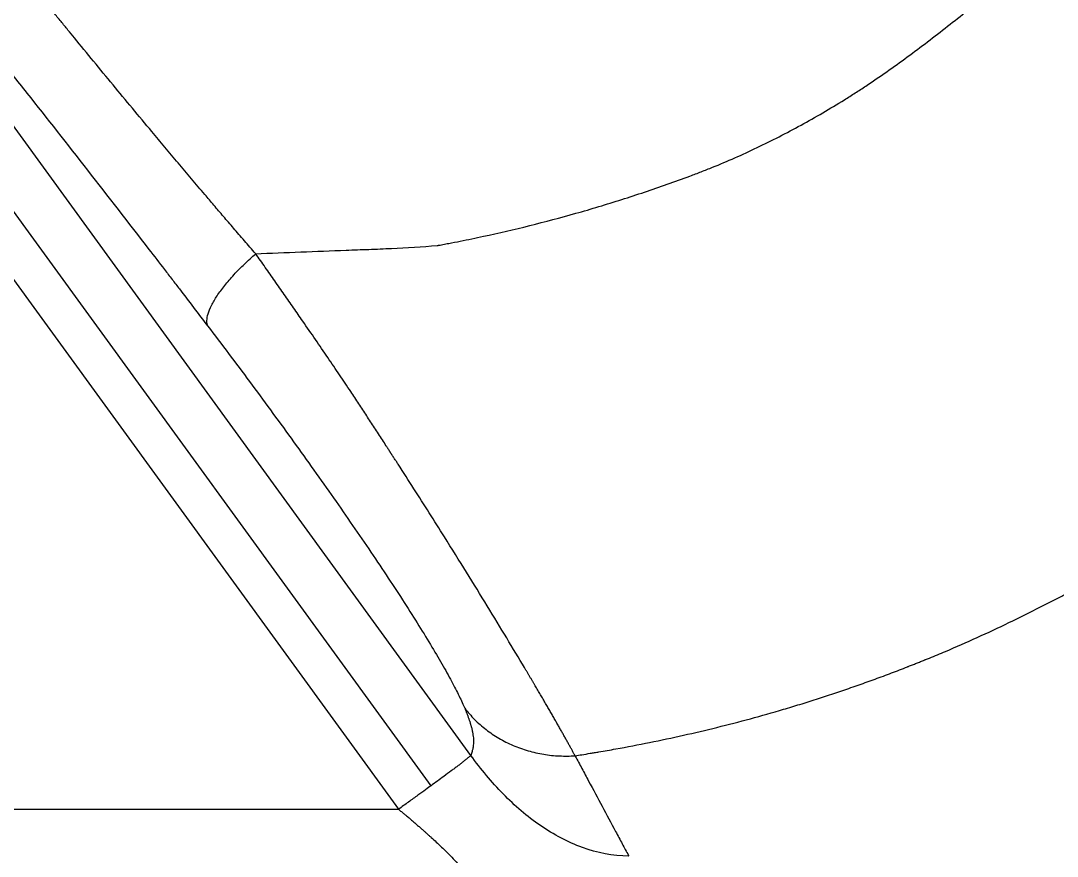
# Model space of a CAD drawing. Extents: x 412 to 492, y 622 to 766.
# Drawn here: x 458.95 to 470.64, y 652.66 to 662.09 of the extents above; entities that cross this region are included whole.
import ezdxf

# ---------------------------------------------------------------- set-up
doc = ezdxf.new("R2010")
doc.units = 0
doc.header["$MEASUREMENT"] = 0
doc.layers.add('1', color=4, linetype='Continuous')
doc.layers.add('GEOMETRY', color=4, linetype='Continuous', lineweight=25)

# ---------------------------------------------------------------- blocks, each defined once
blk = doc.blocks.new('2024 Beam 220V LL')
at = {"layer": 'GEOMETRY'}
for p, q in [((52.076, 11.036), (45.419, 20.198)), ((51.626, 10.694), (44.962, 19.866)), ((44.595, 19.6), (51.259, 10.428)), ((29.129, 10.428), (51.259, 10.428))]:
    blk.add_line(p, q, dxfattribs=at)
for points, knots in [([(51.695, 16.791), (51.696, 16.791), (51.696, 16.791), (51.697, 16.791), (51.698, 16.791), (51.7, 16.792), (51.705, 16.793), (51.714, 16.794), (51.733, 16.798), (51.771, 16.805), (51.847, 16.82), (51.999, 16.849), (52.13, 16.877), (52.391, 16.933), (52.565, 16.973), (52.913, 17.06), (53.087, 17.106), (53.433, 17.204), (53.606, 17.256), (53.949, 17.365), (54.121, 17.423), (54.377, 17.513), (54.462, 17.544), (54.59, 17.592), (54.632, 17.608), (54.717, 17.641), (54.759, 17.657), (54.971, 17.743), (55.138, 17.817), (55.471, 17.976), (55.636, 18.061), (55.965, 18.241), (56.127, 18.336), (56.33, 18.462), (56.37, 18.488), (56.45, 18.539), (56.49, 18.565), (56.61, 18.644), (56.689, 18.698), (56.845, 18.807), (56.923, 18.863), (57.076, 18.976), (57.152, 19.033), (57.379, 19.207), (57.529, 19.325), (57.974, 19.685), (58.266, 19.933), (58.836, 20.446), (59.115, 20.71), (59.457, 21.052), (59.525, 21.12), (59.659, 21.259), (59.726, 21.328), (59.925, 21.537), (60.055, 21.678), (60.44, 22.105), (60.688, 22.395), (61.046, 22.838), (61.164, 22.987), (61.337, 23.213), (61.394, 23.288), (61.507, 23.44), (61.562, 23.517), (61.834, 23.903), (62.035, 24.223), (62.264, 24.637), (62.309, 24.721), (62.375, 24.847), (62.396, 24.889), (62.438, 24.974), (62.459, 25.016), (62.561, 25.228), (62.637, 25.399), (62.724, 25.613), (62.741, 25.656), (62.774, 25.742), (62.791, 25.785), (62.839, 25.914), (62.87, 26), (62.962, 26.258), (63.021, 26.431), (63.187, 26.95), (63.285, 27.297), (63.416, 27.82), (63.457, 27.995), (63.514, 28.257), (63.532, 28.345), (63.559, 28.476), (63.572, 28.542), (63.586, 28.619), (63.593, 28.657), (63.597, 28.677), (63.599, 28.686), (63.6, 28.691), (63.6, 28.693), (63.6, 28.694), (63.6, 28.695), (63.601, 28.695), (63.601, 28.696)], [0, 0, 0, 0, 0.000061, 0.000061, 0.000122, 0.000244, 0.000488, 0.000977, 0.001953, 0.003906, 0.007812, 0.015625, 0.03125, 0.03125, 0.0625, 0.0625, 0.09375, 0.09375, 0.125, 0.125, 0.15625, 0.15625, 0.171875, 0.171875, 0.179687, 0.179687, 0.1875, 0.1875, 0.21875, 0.21875, 0.25, 0.25, 0.28125, 0.28125, 0.289062, 0.289062, 0.296875, 0.296875, 0.3125, 0.3125, 0.328125, 0.328125, 0.34375, 0.34375, 0.375, 0.375, 0.4375, 0.4375, 0.5, 0.5, 0.515625, 0.515625, 0.53125, 0.53125, 0.5625, 0.5625, 0.625, 0.625, 0.65625, 0.65625, 0.671875, 0.671875, 0.6875, 0.6875, 0.75, 0.75, 0.765625, 0.765625, 0.773437, 0.773437, 0.78125, 0.78125, 0.8125, 0.8125, 0.820312, 0.820312, 0.828125, 0.828125, 0.84375, 0.84375, 0.875, 0.875, 0.9375, 0.9375, 0.96875, 0.96875, 0.984375, 0.984375, 0.992188, 0.996094, 0.998047, 0.999023, 0.999512, 0.999756, 0.999878, 0.999939, 0.999939, 1, 1, 1, 1]), ([(53.251, 11.032), (53.276, 11.036), (53.333, 11.045), (53.399, 11.056), (53.447, 11.064), (53.479, 11.069), (53.567, 11.084), (53.774, 11.12), (54.092, 11.181), (54.473, 11.262), (54.852, 11.351), (55.229, 11.449), (55.541, 11.537), (55.788, 11.612), (56.035, 11.69), (56.28, 11.771), (56.524, 11.857), (56.676, 11.912), (56.797, 11.958), (56.888, 11.992), (56.956, 12.019), (56.997, 12.035), (57.012, 12.041), (57.035, 12.05), (57.061, 12.06), (57.091, 12.072), (57.121, 12.084), (57.151, 12.096), (57.178, 12.107), (57.193, 12.113), (57.208, 12.119), (57.226, 12.126), (57.302, 12.157), (57.489, 12.235), (57.789, 12.366), (58.147, 12.533), (58.424, 12.671), (58.622, 12.772), (58.741, 12.834), (58.938, 12.939), (59.215, 13.091), (59.509, 13.261), (59.744, 13.401), (59.978, 13.545), (60.185, 13.676), (60.366, 13.794), (60.481, 13.869), (60.591, 13.943), (60.676, 14.001), (60.719, 14.03), (60.747, 14.049), (60.782, 14.073), (60.817, 14.097), (60.845, 14.117), (60.866, 14.132), (60.887, 14.147), (60.915, 14.166), (60.95, 14.191), (60.985, 14.216), (61.013, 14.236), (61.055, 14.266), (61.146, 14.331), (61.243, 14.401), (61.325, 14.462), (61.38, 14.503), (61.477, 14.575), (61.668, 14.72), (62.046, 15.015), (62.47, 15.365), (62.883, 15.727), (63.189, 16.005), (63.49, 16.289), (63.786, 16.579), (64.077, 16.875), (64.361, 17.176), (64.64, 17.481), (64.924, 17.806), (65.214, 18.15), (65.484, 18.484), (65.688, 18.746), (65.829, 18.932), (65.919, 19.054), (65.994, 19.156), (66.054, 19.238), (66.099, 19.3), (66.129, 19.342), (66.149, 19.37), (66.173, 19.404), (66.203, 19.446), (66.232, 19.488), (66.257, 19.523), (66.276, 19.551), (66.296, 19.579), (66.32, 19.614), (66.344, 19.649), (66.361, 19.673), (66.37, 19.687), (66.38, 19.701), (66.392, 19.719), (66.478, 19.846), (66.596, 20.023), (66.743, 20.252), (66.888, 20.482), (67.065, 20.772), (67.27, 21.125), (67.434, 21.422), (67.562, 21.661), (67.687, 21.903), (67.837, 22.205), (68.008, 22.569), (68.142, 22.873), (68.221, 23.063), (68.252, 23.139), (68.262, 23.162), (68.27, 23.181), (68.276, 23.196), (68.291, 23.234), (68.311, 23.283), (68.332, 23.337), (68.342, 23.363), (68.348, 23.378), (68.363, 23.416), (68.382, 23.466), (68.406, 23.527), (68.429, 23.587), (68.469, 23.694), (68.525, 23.847), (68.612, 24.092), (68.694, 24.339), (68.762, 24.556), (68.8, 24.68), (68.834, 24.791), (68.871, 24.918), (68.898, 25.015), (68.912, 25.063)], [0, 0, 0, 0, 0.003617, 0.008175, 0.009315, 0.010454, 0.012734, 0.02185, 0.040084, 0.058325, 0.07658, 0.094803, 0.112974, 0.122043, 0.131103, 0.149196, 0.158231, 0.167261, 0.171775, 0.176287, 0.180798, 0.181926, 0.182489, 0.183053, 0.185308, 0.186436, 0.187563, 0.189817, 0.190944, 0.191588, 0.192071, 0.193198, 0.194325, 0.203338, 0.221362, 0.2394, 0.25747, 0.263503, 0.269543, 0.275589, 0.293775, 0.312047, 0.32122, 0.330407, 0.348724, 0.353945, 0.359162, 0.366981, 0.371538, 0.372839, 0.373815, 0.376092, 0.378369, 0.379507, 0.380645, 0.381782, 0.38292, 0.385195, 0.38747, 0.388607, 0.389744, 0.394292, 0.403385, 0.405657, 0.40793, 0.412474, 0.421561, 0.43973, 0.476077, 0.494272, 0.51249, 0.53074, 0.549028, 0.567343, 0.585607, 0.603821, 0.621993, 0.642717, 0.663408, 0.67891, 0.686658, 0.694404, 0.698922, 0.70344, 0.707958, 0.709087, 0.710217, 0.712476, 0.714735, 0.716994, 0.719253, 0.720382, 0.721512, 0.723771, 0.726031, 0.727161, 0.727726, 0.728291, 0.72942, 0.73055, 0.748637, 0.75769, 0.766753, 0.784914, 0.80314, 0.821449, 0.830641, 0.839862, 0.858284, 0.876622, 0.894896, 0.904014, 0.905153, 0.906292, 0.907431, 0.908, 0.908569, 0.913123, 0.9154, 0.916538, 0.917107, 0.917676, 0.922227, 0.924502, 0.926777, 0.931326, 0.940421, 0.949513, 0.967695, 0.976787, 0.981348, 0.98588, 0.992986, 1, 1, 1, 1]), ([(49.648, 16.698), (49.627, 16.723), (49.584, 16.772), (49.521, 16.845), (49.459, 16.916), (49.4, 16.986), (49.342, 17.053), (49.285, 17.119), (49.23, 17.183), (49.177, 17.245), (49.126, 17.306), (49.041, 17.406), (48.924, 17.545), (48.773, 17.723), (48.624, 17.901), (48.378, 18.195), (48.035, 18.608), (47.722, 18.989), (47.528, 19.226), (47.45, 19.322), (47.366, 19.424), (47.278, 19.534), (47.184, 19.649), (47.085, 19.772), (46.981, 19.9), (46.873, 20.036), (46.799, 20.128), (46.761, 20.175)], [0, 0, 0, 0, 0.021156, 0.041817, 0.061982, 0.081652, 0.100825, 0.119503, 0.137685, 0.155371, 0.17256, 0.189254, 0.240091, 0.290853, 0.341541, 0.392152, 0.54301, 0.696129, 0.721921, 0.74971, 0.779495, 0.811272, 0.845042, 0.880802, 0.91855, 0.958284, 1, 1, 1, 1]), ([(46.398, 19.353), (46.508, 19.215), (46.619, 19.076), (46.843, 18.795), (46.955, 18.653), (47.294, 18.225), (47.521, 17.935), (47.98, 17.347), (48.211, 17.049), (48.502, 16.672), (48.56, 16.597), (48.648, 16.483), (48.677, 16.445), (48.733, 16.372), (48.76, 16.336), (48.841, 16.231), (48.894, 16.162), (49, 16.023), (49.053, 15.953), (49.107, 15.883)], [0, 0, 0, 0, 0.125, 0.125, 0.25, 0.25, 0.5, 0.5, 0.75, 0.75, 0.8125, 0.8125, 0.84375, 0.84375, 0.875, 0.875, 0.9375, 0.9375, 1, 1, 1, 1]), ([(49.648, 16.698), (49.986, 16.713), (50.326, 16.726), (50.71, 16.74), (50.753, 16.742), (50.839, 16.745), (50.881, 16.747), (51.01, 16.751), (51.095, 16.755), (51.352, 16.768), (51.524, 16.778), (51.695, 16.791)], [0, 0, 0, 0, 0.5, 0.5, 0.5625, 0.5625, 0.625, 0.625, 0.75, 0.75, 1, 1, 1, 1]), ([(49.107, 15.883), (49.1, 15.9), (49.097, 15.92), (49.098, 15.967), (49.103, 15.993), (49.12, 16.05), (49.133, 16.082), (49.167, 16.15), (49.188, 16.186), (49.238, 16.262), (49.267, 16.301), (49.331, 16.381), (49.366, 16.422), (49.441, 16.503), (49.481, 16.543), (49.563, 16.622), (49.605, 16.661), (49.648, 16.698)], [0, 0, 0, 0, 0.125, 0.125, 0.25, 0.25, 0.375, 0.375, 0.5, 0.5, 0.625, 0.625, 0.75, 0.75, 0.875, 0.875, 1, 1, 1, 1]), ([(53.251, 11.032), (53.248, 11.037), (53.243, 11.047), (53.235, 11.062), (53.226, 11.078), (53.218, 11.094), (53.209, 11.11), (53.2, 11.126), (53.191, 11.143), (53.181, 11.16), (53.172, 11.177), (53.162, 11.195), (53.152, 11.213), (53.142, 11.231), (53.131, 11.25), (53.121, 11.269), (53.11, 11.288), (53.099, 11.308), (53.088, 11.327), (53.076, 11.348), (53.065, 11.368), (53.053, 11.389), (53.041, 11.41), (53.029, 11.431), (53.017, 11.452), (53.004, 11.474), (52.991, 11.497), (52.978, 11.519), (52.965, 11.542), (52.952, 11.565), (52.939, 11.588), (52.925, 11.612), (52.911, 11.635), (52.897, 11.66), (52.883, 11.684), (52.868, 11.709), (52.854, 11.734), (52.839, 11.759), (52.824, 11.785), (52.809, 11.81), (52.793, 11.836), (52.778, 11.863), (52.762, 11.889), (52.746, 11.916), (52.73, 11.943), (52.714, 11.971), (52.697, 11.999), (52.623, 12.124), (52.483, 12.357), (52.264, 12.719), (52.028, 13.102), (51.807, 13.456), (51.607, 13.773), (51.433, 14.046), (51.307, 14.242), (51.233, 14.357), (51.21, 14.391), (51.194, 14.416), (51.185, 14.43), (51.182, 14.435), (51.178, 14.441), (51.174, 14.446), (51.17, 14.453), (51.166, 14.459), (51.161, 14.467), (51.157, 14.474), (51.152, 14.482), (51.146, 14.491), (51.14, 14.5), (51.134, 14.509), (51.128, 14.519), (51.109, 14.548), (51.078, 14.597), (51.033, 14.666), (50.974, 14.757), (50.9, 14.87), (50.811, 15.006), (50.709, 15.161), (50.592, 15.334), (50.46, 15.53), (50.321, 15.732), (50.21, 15.894), (50.127, 16.013), (50.075, 16.088), (50.022, 16.164), (49.97, 16.239), (49.917, 16.315), (49.863, 16.392), (49.81, 16.468), (49.756, 16.545), (49.702, 16.622), (49.666, 16.673), (49.648, 16.698)], [0, 0, 0, 0, 0.005653, 0.011302, 0.016947, 0.022587, 0.028223, 0.033855, 0.039484, 0.045108, 0.05073, 0.056348, 0.061963, 0.067576, 0.073185, 0.078792, 0.084397, 0.09, 0.0956, 0.101199, 0.106796, 0.112392, 0.117987, 0.12358, 0.129172, 0.134764, 0.140356, 0.145947, 0.151537, 0.157128, 0.162719, 0.168311, 0.173903, 0.179496, 0.18509, 0.190685, 0.196282, 0.20188, 0.20748, 0.213082, 0.218686, 0.224292, 0.229901, 0.235512, 0.241126, 0.246744, 0.252365, 0.257989, 0.322166, 0.385911, 0.449485, 0.51313, 0.554902, 0.596568, 0.638177, 0.643332, 0.648486, 0.653641, 0.654317, 0.655061, 0.655871, 0.65675, 0.657682, 0.658678, 0.65974, 0.660868, 0.662062, 0.663322, 0.664649, 0.666042, 0.667502, 0.669027, 0.679214, 0.68943, 0.699674, 0.719887, 0.740194, 0.760599, 0.788957, 0.818472, 0.849164, 0.881052, 0.892579, 0.904186, 0.915875, 0.927644, 0.939496, 0.951431, 0.963448, 0.975548, 0.987732, 1, 1, 1, 1]), ([(49.107, 15.883), (49.264, 15.677), (49.422, 15.467), (49.658, 15.149), (49.736, 15.042), (49.892, 14.829), (49.97, 14.722), (50.124, 14.509), (50.2, 14.403), (50.351, 14.191), (50.426, 14.086), (50.646, 13.772), (50.788, 13.566), (51.058, 13.167), (51.186, 12.975), (51.419, 12.613), (51.526, 12.443), (51.666, 12.211), (51.709, 12.138), (51.788, 12), (51.825, 11.934), (51.89, 11.813), (51.918, 11.758), (51.956, 11.681), (51.967, 11.657), (51.989, 11.61), (51.998, 11.589), (52.007, 11.568)], [0, 0, 0, 0, 0.125, 0.125, 0.1875, 0.1875, 0.25, 0.25, 0.3125, 0.3125, 0.375, 0.375, 0.5, 0.5, 0.625, 0.625, 0.75, 0.75, 0.8125, 0.8125, 0.875, 0.875, 0.9375, 0.9375, 0.96875, 0.96875, 1, 1, 1, 1]), ([(52.007, 11.568), (52.009, 11.563), (52.013, 11.553), (52.018, 11.539), (52.024, 11.525), (52.029, 11.512), (52.035, 11.498), (52.04, 11.485), (52.044, 11.471), (52.049, 11.458), (52.054, 11.446), (52.058, 11.433), (52.062, 11.421), (52.066, 11.409), (52.069, 11.397), (52.073, 11.385), (52.076, 11.373), (52.082, 11.352), (52.09, 11.322), (52.097, 11.285), (52.102, 11.25), (52.106, 11.209), (52.105, 11.163), (52.099, 11.119), (52.089, 11.077), (52.08, 11.051), (52.076, 11.036)], [0, 0, 0, 0, 0.014863, 0.02981, 0.044841, 0.059958, 0.075161, 0.090452, 0.105833, 0.121302, 0.136863, 0.152515, 0.16826, 0.184099, 0.200032, 0.21606, 0.232185, 0.248407, 0.307411, 0.368577, 0.431937, 0.497523, 0.615759, 0.748366, 0.853188, 1, 1, 1, 1]), ([(52.007, 11.568), (52.04, 11.525), (52.077, 11.483), (52.157, 11.402), (52.201, 11.364), (52.292, 11.293), (52.341, 11.26), (52.443, 11.2), (52.496, 11.173), (52.607, 11.126), (52.663, 11.105), (52.779, 11.072), (52.838, 11.058), (52.956, 11.039), (53.016, 11.033), (53.134, 11.028), (53.193, 11.028), (53.251, 11.032)], [0, 0, 0, 0, 0.125, 0.125, 0.25, 0.25, 0.375, 0.375, 0.5, 0.5, 0.625, 0.625, 0.75, 0.75, 0.875, 0.875, 1, 1, 1, 1]), ([(52.076, 11.036), (52.067, 11.028), (52.048, 11.013), (52.019, 10.989), (51.989, 10.965), (51.958, 10.94), (51.925, 10.915), (51.89, 10.889), (51.839, 10.85), (51.751, 10.785), (51.674, 10.729), (51.626, 10.694)], [0, 0, 0, 0, 0.062895, 0.12847, 0.196727, 0.267665, 0.341286, 0.417591, 0.49658, 0.682812, 1, 1, 1, 1]), ([(53.858, 9.898), (53.675, 9.903), (53.501, 9.937), (53.168, 10.057), (53.01, 10.141), (52.711, 10.346), (52.571, 10.467), (52.309, 10.735), (52.187, 10.882), (52.076, 11.036)], [0, 0, 0, 0, 0.25, 0.25, 0.5, 0.5, 0.75, 0.75, 1, 1, 1, 1]), ([(53.251, 11.032), (53.252, 11.031), (53.252, 11.029), (53.278, 10.981), (53.303, 10.935), (53.353, 10.841), (53.378, 10.793), (53.455, 10.651), (53.506, 10.556), (53.607, 10.367), (53.657, 10.273), (53.733, 10.132), (53.758, 10.085), (53.806, 9.994), (53.83, 9.951), (53.855, 9.904), (53.856, 9.901), (53.858, 9.898)], [0, 0, 0, 0, 0.003906, 0.003906, 0.125, 0.125, 0.25, 0.25, 0.5, 0.5, 0.75, 0.75, 0.875, 0.875, 0.992188, 0.992188, 1, 1, 1, 1]), ([(51.626, 10.694), (51.61, 10.682), (51.588, 10.667), (51.538, 10.63), (51.509, 10.609), (51.444, 10.562), (51.409, 10.537), (51.336, 10.483), (51.297, 10.456), (51.259, 10.428)], [0, 0, 0, 0, 0.25, 0.25, 0.5, 0.5, 0.75, 0.75, 1, 1, 1, 1]), ([(51.259, 10.428), (51.264, 10.423), (51.275, 10.415), (51.292, 10.401), (51.308, 10.388), (51.323, 10.376), (51.337, 10.365), (51.352, 10.353), (51.37, 10.338), (51.382, 10.327), (51.389, 10.321)], [0, 0, 0, 0, 0.123789, 0.248383, 0.373777, 0.499969, 0.589283, 0.702378, 0.83928, 1, 1, 1, 1]), ([(51.389, 10.321), (51.395, 10.316), (51.407, 10.306), (51.425, 10.29), (51.442, 10.275), (51.459, 10.261), (51.475, 10.246), (51.491, 10.232), (51.507, 10.218), (51.522, 10.205), (51.537, 10.192), (51.551, 10.179), (51.565, 10.167), (51.578, 10.155), (51.592, 10.143), (51.604, 10.132), (51.616, 10.121), (51.644, 10.096), (51.684, 10.06), (51.735, 10.012), (51.782, 9.967), (51.837, 9.912), (51.897, 9.849), (51.956, 9.78), (52.006, 9.718), (52.043, 9.664), (52.069, 9.619), (52.086, 9.582), (52.097, 9.549), (52.102, 9.524), (52.104, 9.504), (52.105, 9.489), (52.104, 9.477), (52.103, 9.467), (52.101, 9.459), (52.1, 9.451), (52.1, 9.446), (52.099, 9.444)], [0, 0, 0, 0, 0.009529, 0.018879, 0.028049, 0.03704, 0.045849, 0.054477, 0.062922, 0.071186, 0.079267, 0.087166, 0.094883, 0.102418, 0.109771, 0.116943, 0.123934, 0.130743, 0.164498, 0.19478, 0.226337, 0.257632, 0.31395, 0.373568, 0.436817, 0.50401, 0.563134, 0.627306, 0.684468, 0.751023, 0.792455, 0.833931, 0.875451, 0.906057, 0.937019, 0.968334, 1, 1, 1, 1])]:
    blk.add_open_spline(points, degree=3, knots=knots, dxfattribs=at)

msp = doc.modelspace()

# ---------------------------------------------------------------- block references
at = {"layer": '1'}
msp.add_blockref('2024 Beam 220V LL', (411.953, 642.759), dxfattribs=at)

doc.saveas('drawing.dxf')
